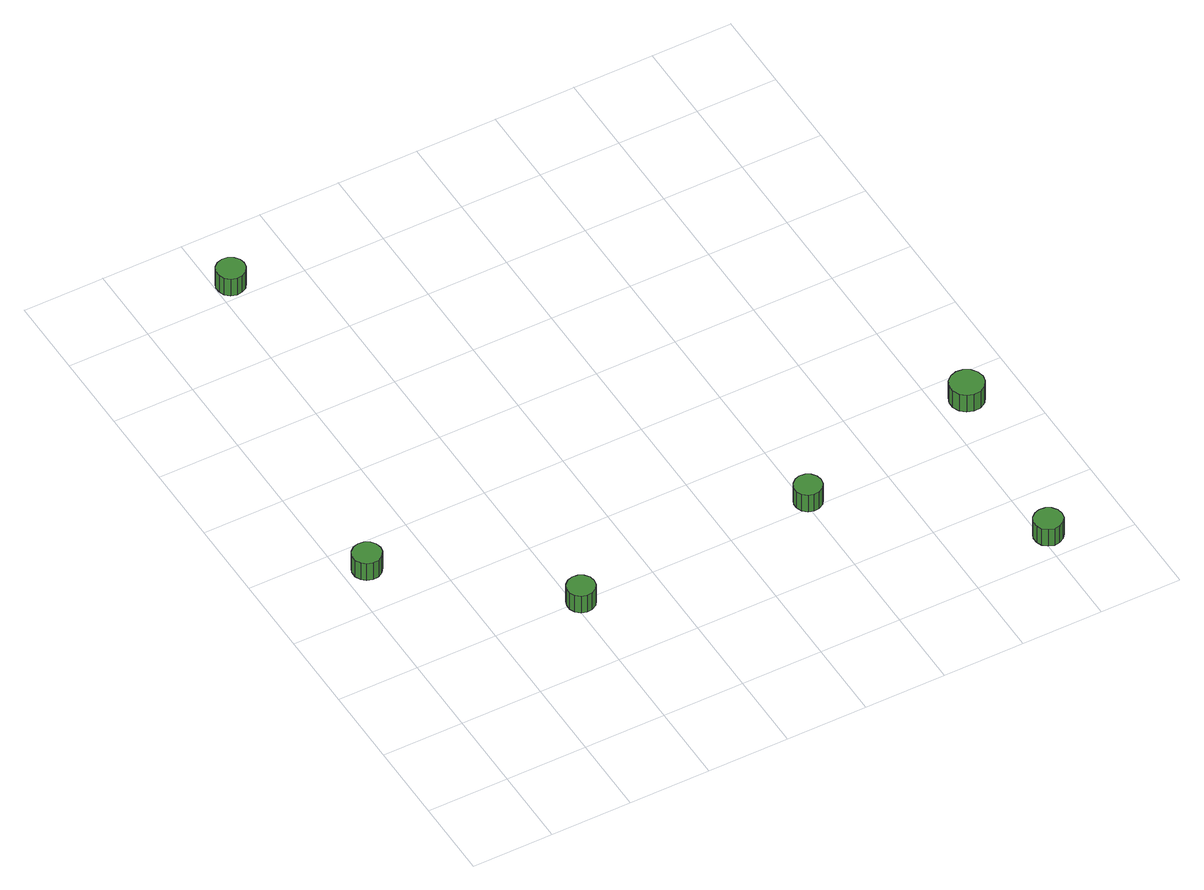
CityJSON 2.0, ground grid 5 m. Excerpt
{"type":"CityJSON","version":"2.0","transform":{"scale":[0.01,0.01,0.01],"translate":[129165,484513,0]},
"CityObjects":{
"tree1":{"type":"SolitaryVegetationObject","attributes":{"function":"something"},"geometry":[{"type":"MultiSurface","lod":"1","boundaries":[[[0,1,2,3,4,5,6,7,8,9,10,11,12,13,14]],[[15,16,17,18,19,20,21,22,23,24,25,26,27,28,29]],[[0,29,28,1]],[[1,28,27,2]],[[2,27,26,3]],[[3,26,25,4]],[[4,25,24,5]],[[5,24,23,6]],[[6,23,22,7]],[[7,22,21,8]],[[8,21,20,9]],[[9,20,19,10]],[[10,19,18,11]],[[11,18,17,12]],[[12,17,16,13]],[[13,16,15,14]],[[14,15,29,0]]]}]},
"tree2":{"type":"SolitaryVegetationObject","attributes":{"function":"something"},"geometry":[{"type":"MultiSurface","lod":"1","boundaries":[[[30,31,32,33,34,35,36,37,38,39,40,41,42,43,44]],[[45,46,47,48,49,50,51,52,53,54,55,56,57,58,59]],[[30,59,58,31]],[[31,58,57,32]],[[32,57,56,33]],[[33,56,55,34]],[[34,55,54,35]],[[35,54,53,36]],[[36,53,52,37]],[[37,52,51,38]],[[38,51,50,39]],[[39,50,49,40]],[[40,49,48,41]],[[41,48,47,42]],[[42,47,46,43]],[[43,46,45,44]],[[44,45,59,30]]]}]},
"tree3":{"type":"SolitaryVegetationObject","attributes":{"function":"something"},"geometry":[{"type":"MultiSurface","lod":"1","boundaries":[[[60,61,62,63,64,65,66,67,68,69,70,71,72,73,74]],[[75,76,77,78,79,80,81,82,83,84,85,86,87,88,89]],[[60,89,88,61]],[[61,88,87,62]],[[62,87,86,63]],[[63,86,85,64]],[[64,85,84,65]],[[65,84,83,66]],[[66,83,82,67]],[[67,82,81,68]],[[68,81,80,69]],[[69,80,79,70]],[[70,79,78,71]],[[71,78,77,72]],[[72,77,76,73]],[[73,76,75,74]],[[74,75,89,60]]]}]},
"tree4":{"type":"SolitaryVegetationObject","attributes":{"function":"something"},"geometry":[{"type":"MultiSurface","lod":"1","boundaries":[[[90,91,92,93,94,95,96,97,98,99,100,101,102,103,104]],[[105,106,107,108,109,110,111,112,113,114,115,116,117,118,119]],[[90,119,118,91]],[[91,118,117,92]],[[92,117,116,93]],[[93,116,115,94]],[[94,115,114,95]],[[95,114,113,96]],[[96,113,112,97]],[[97,112,111,98]],[[98,111,110,99]],[[99,110,109,100]],[[100,109,108,101]],[[101,108,107,102]],[[102,107,106,103]],[[103,106,105,104]],[[104,105,119,90]]]}]},
"tree5":{"type":"SolitaryVegetationObject","attributes":{"function":"something"},"geometry":[{"type":"MultiSurface","lod":"1","boundaries":[[[120,121,122,123,124,125,126,127,128,129,130,131,132,133,134]],[[135,136,137,138,139,140,141,142,143,144,145,146,147,148,149]],[[120,149,148,121]],[[121,148,147,122]],[[122,147,146,123]],[[123,146,145,124]],[[124,145,144,125]],[[125,144,143,126]],[[126,143,142,127]],[[127,142,141,128]],[[128,141,140,129]],[[129,140,139,130]],[[130,139,138,131]],[[131,138,137,132]],[[132,137,136,133]],[[133,136,135,134]],[[134,135,149,120]]]}]},
"tree6":{"type":"SolitaryVegetationObject","attributes":{"function":"something"},"geometry":[{"type":"MultiSurface","lod":"1","boundaries":[[[150,151,152,153,154,155,156,157,158,159,160,161,162,163,164]],[[165,166,167,168,169,170,171,172,173,174,175,176,177,178,179]],[[150,179,178,151]],[[151,178,177,152]],[[152,177,176,153]],[[153,176,175,154]],[[154,175,174,155]],[[155,174,173,156]],[[156,173,172,157]],[[157,172,171,158]],[[158,171,170,159]],[[159,170,169,160]],[[160,169,168,161]],[[161,168,167,162]],[[162,167,166,163]],[[163,166,165,164]],[[164,165,179,150]]]}]}
},
"vertices":[
[205,1765,226],[198,1800,226],[176,1829,226],[145,1847,226],[109,1851,226],[75,1840,226],[48,1816,226],[33,1783,226],[33,1746,226],[48,1713,226],[75,1689,226],[109,1678,226],[145,1682,226],[176,1700,226],[198,1729,226],[198,1729,97],[176,1700,97],[145,1682,97],[109,1678,97],[75,1689,97],[48,1713,97],[33,1746,97],[33,1783,97],[48,1816,97],[75,1840,97],[109,1851,97],[145,1847,97],[176,1829,97],[198,1800,97],[205,1765,97],
[1111,970,208],[1104,1004,208],[1083,1032,208],[1053,1050,208],[1018,1053,208],[985,1043,208],[959,1019,208],[945,987,208],[945,952,208],[959,920,208],[985,897,208],[1018,886,208],[1053,890,208],[1083,907,208],[1104,936,208],[1104,936,79],[1083,907,79],[1053,890,79],[1018,886,79],[985,897,79],[959,920,79],[945,952,79],[945,987,79],[959,1019,79],[985,1043,79],[1018,1053,79],[1053,1050,79],[1083,1032,79],[1104,1004,79],[1111,970,79],
[674,4099,188],[666,4134,188],[645,4163,188],[614,4182,188],[578,4185,188],[543,4174,188],[516,4150,188],[502,4117,188],[502,4081,188],[516,4047,188],[543,4023,188],[578,4012,188],[614,4016,188],[645,4034,188],[666,4063,188],[666,4063,59],[645,4034,59],[614,4016,59],[578,4012,59],[543,4023,59],[516,4047,59],[502,4081,59],[502,4117,59],[516,4150,59],[543,4174,59],[578,4185,59],[614,4182,59],[645,4163,59],[666,4134,59],[674,4099,59],
[2604,1051,184],[2596,1085,184],[2576,1113,184],[2546,1131,184],[2511,1135,184],[2478,1124,184],[2452,1100,184],[2438,1068,184],[2438,1034,184],[2452,1002,184],[2478,978,184],[2511,967,184],[2546,971,184],[2576,989,184],[2596,1017,184],[2596,1017,55],[2576,989,55],[2546,971,55],[2511,967,55],[2478,978,55],[2452,1002,55],[2438,1034,55],[2438,1068,55],[2452,1100,55],[2478,1124,55],[2511,1135,55],[2546,1131,55],[2576,1113,55],[2596,1085,55],[2604,1051,55],
[3624,156,191],[3617,191,191],[3595,220,191],[3564,238,191],[3528,242,191],[3494,231,191],[3467,207,191],[3452,174,191],[3452,137,191],[3467,104,191],[3494,80,191],[3528,69,191],[3564,73,191],[3595,91,191],[3617,120,191],[3617,120,62],[3595,91,62],[3564,73,62],[3528,69,62],[3494,80,62],[3467,104,62],[3452,137,62],[3452,174,62],[3467,207,62],[3494,231,62],[3528,242,62],[3564,238,62],[3595,220,62],[3617,191,62],[3624,156,62],
[3783,1312,179],[3774,1354,179],[3749,1389,179],[3711,1410,179],[3669,1415,179],[3628,1401,179],[3596,1373,179],[3579,1333,179],[3579,1291,179],[3596,1251,179],[3628,1223,179],[3669,1209,179],[3711,1214,179],[3749,1235,179],[3774,1270,179],[3774,1270,50],[3749,1235,50],[3711,1214,50],[3669,1209,50],[3628,1223,50],[3596,1251,50],[3579,1291,50],[3579,1333,50],[3596,1373,50],[3628,1401,50],[3669,1415,50],[3711,1410,50],[3749,1389,50],[3774,1354,50],[3783,1312,50]
]}
